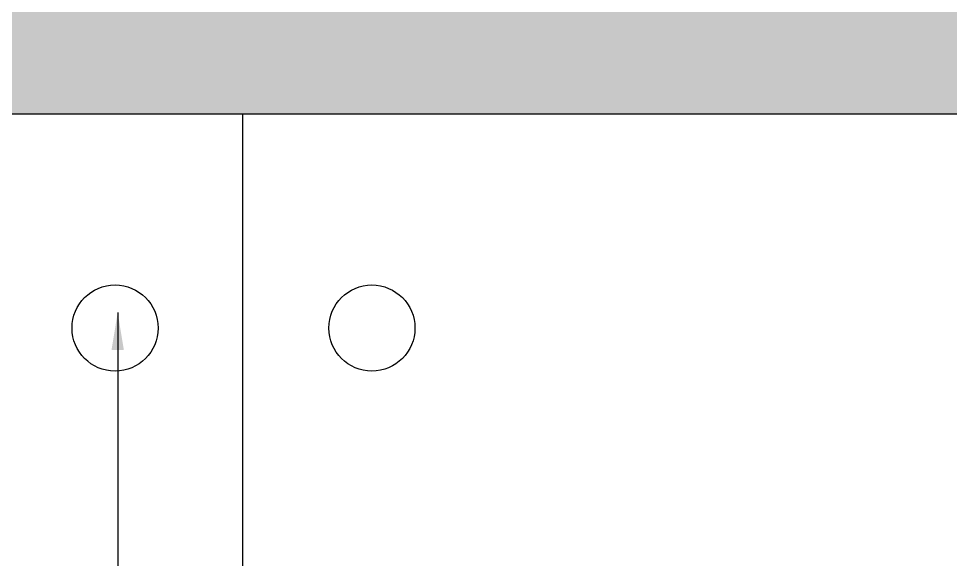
# Model space of a CAD drawing. Extents: x -36 to 357, y 137 to 237.
# Drawn here: x 18.135 to 18.5703, y 148.4064 to 148.6589 of the extents above; entities that cross this region are included whole.
import ezdxf

# ---------------------------------------------------------------- set-up
doc = ezdxf.new("R2010")
doc.units = 0
doc.header["$LTSCALE"] = 0.01
doc.layers.get('0').update_dxf_attribs({"linetype": 'CONTINUOUS'})
for name, color, linetype in [('A-COTAS', 1, 'CONTINUOUS'), ('A-HACHURAPARED', 254, 'CONTINUOUS'), ('AR-CORTE', 1, 'CONTINUOUS'), ('ARQ-SMB-1_025', 1, 'CONTINUOUS')]:
    doc.layers.add(name, color=color, linetype=linetype)
doc.styles.add('FNDE Texto Cota 0025', font='verdana.ttf', dxfattribs={"height": 0.04})
doc.dimstyles.new('FNDE 1-0025', dxfattribs={"dimscale": 5, "dimtxt": 0.04, "dimasz": 0.0035, "dimexe": 0.15, "dimexo": 0.15, "dimgap": 0.0025, "dimtad": 1, "dimzin": 1, "dimdsep": 46, "dimtxsty": 'FNDE Texto Cota 0025', "dimblk": 'tic', "dimcen": 0.015, "dimdle": 0.15, "dimse1": 1, "dimse2": 1, "dimclrd": 251, "dimclre": 251, "dimclrt": 256, "dimaunit": 1, "dimadec": 3, "dimazin": 0, "dimtfac": 1, "dimtix": 1, "dimtmove": 2, "dimatfit": 3, "dimfxl": 0.15, "dimtvp": 1, "dimtolj": 1, "dimtzin": 0, "dimarcsym": 0})

# ---------------------------------------------------------------- blocks, each defined once
blk = doc.blocks.new('tic')
at = {"color": 251}
for p, q in [((0, -1), (0, 1)), ((-1, 0), (1, 0))]:
    blk.add_line(p, q, dxfattribs=at)
blk.add_line((-0.6, -0.6), (0.6, 0.6))

msp = doc.modelspace()

# ---------------------------------------------------------------- hatches: boundary and pattern name
at = {"layer": 'A-HACHURAPARED'}
h = msp.add_hatch(dxfattribs=at)
h.set_pattern_fill('AR-SAND', color=252, scale=0.001, angle=180)
h.set_pattern_definition([(217.5, (52.102056, -15.95451), (0.001600031, -0.048941324), [0, -0.038608, 0, -0.04318, 0, -0.041275]), (187.5, (52.102056, -15.95451), (-0.044952328, -0.07168251), [0, -0.020828, 0, -0.034798, 0, -0.013335]), (147.5, (52.1333, -15.95451), (-0.079099237, -0.000143718), [0, -0.0127, 0, -0.04572, 0, -0.05969]), (137.5, (52.1333, -15.95451), (-0.076355645, -0.022292932), [0, -0.00635, 0, -0.029972, 0, -0.03429])])
h.paths.add_polyline_path([(19.95978, 148.74934, -0.414214), (19.96478, 148.75434), (17.89978, 148.75434), (17.89978, 148.66398), (19.35527, 148.66432, -0.498342), (19.57935, 148.6646), (19.95978, 148.66437)])
h.paths.add_polyline_path([(19.35527, 148.66432), (17.89978, 148.66398), (17.89978, 148.61434), (19.33145, 148.61468, -0.099072)])
h.paths.add_polyline_path([(19.86565, 148.62647), (19.86565, 148.68145), (19.77878, 148.68145), (19.77878, 148.62647)], flags=9)
h.paths.add_polyline_path([(18.96233, 148.68179), (18.96233, 148.73676), (18.87546, 148.73676), (18.87546, 148.68179)], flags=24)
h.paths.add_polyline_path([(19.36615, 148.71495), (19.57559, 148.71495), (19.57559, 148.79737), (19.36615, 148.79737)], flags=9)
h.paths.add_polyline_path([(18.96268, 148.61093), (18.96268, 148.6659), (18.87581, 148.6659), (18.87581, 148.61093)], flags=9)

# ---------------------------------------------------------------- linework, layer by layer
at = {"layer": 'A-COTAS'}
msp.add_line((18.23978, 147.84405), (18.23978, 148.61442), dxfattribs=at)
for centre in [(18.18007, 148.51441), (18.18007, 148.51441), (18.30007, 148.51441)]:
    msp.add_circle(centre, 0.0201, dxfattribs=at)
at = {"layer": 'AR-CORTE', "color": 2}
msp.add_line((17.85978, 148.61433), (19.38467, 148.61469), dxfattribs=at)

# ---------------------------------------------------------------- leaders
at = {"layer": 'ARQ-SMB-1_025', "ltscale": 10}
msp.add_leader([(18.18131, 148.52166), (18.18131, 147.59736), (18.55335, 147.59736)], dimstyle='FNDE 1-0025', override={"dimlfac": 100, "dimclrd": 252, "dimclre": 252}, dxfattribs=at)

doc.saveas('drawing.dxf')
